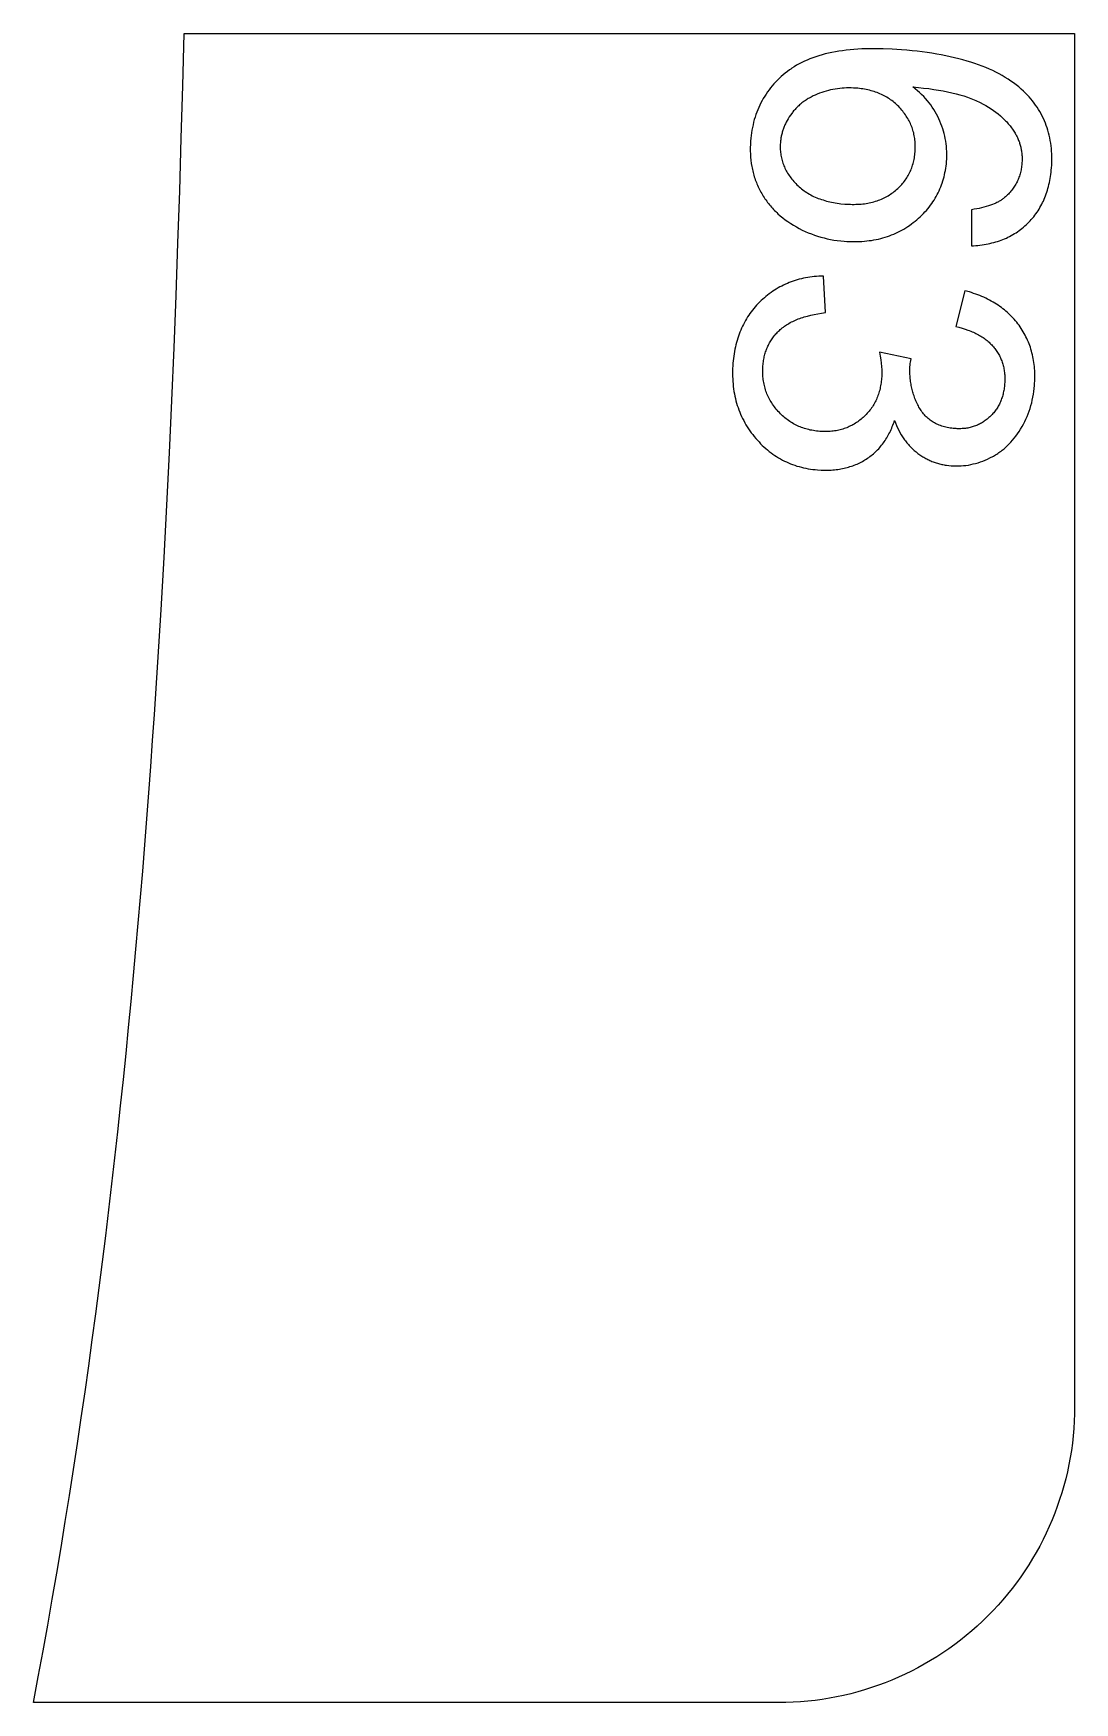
# Model space of a CAD drawing. Extents: x -8894 to -3022, y 6798 to 8329.
# Drawn here: x -5638.3 to -5462.5, y 6798.1 to 7080.1 of the extents above; entities that cross this region are included whole.
import ezdxf

# ---------------------------------------------------------------- set-up
doc = ezdxf.new("R2010")
doc.units = 0
doc.layers.add('LAYER_03', color=7, linetype='CONTINUOUS')
doc.layers.add('STEVILKE', color=7, linetype='CONTINUOUS')

msp = doc.modelspace()

# ---------------------------------------------------------------- linework, layer by layer
at = {"layer": 'LAYER_03'}
msp.add_lwpolyline([(-5512.49, 6798.07), (-5638.33, 6798.07), (-5637.51, 6802.44), (-5636.71, 6806.81), (-5635.92, 6811.18), (-5635.15, 6815.55), (-5634.4, 6819.92), (-5633.67, 6824.3), (-5632.95, 6828.68), (-5632.25, 6833.06), (-5631.56, 6837.44), (-5630.9, 6841.82), (-5630.25, 6846.2), (-5629.61, 6850.59), (-5628.99, 6854.97), (-5628.39, 6859.36), (-5627.8, 6863.75), (-5627.22, 6868.14), (-5626.66, 6872.53), (-5626.12, 6876.92), (-5625.58, 6881.32), (-5625.07, 6885.71), (-5624.56, 6890.11), (-5624.07, 6894.51), (-5623.6, 6898.91), (-5623.13, 6903.31), (-5622.68, 6907.71), (-5622.25, 6912.11), (-5621.82, 6916.52), (-5621.41, 6920.92), (-5621.01, 6925.33), (-5620.62, 6929.73), (-5620.24, 6934.14), (-5619.87, 6938.55), (-5619.52, 6942.96), (-5619.17, 6947.37), (-5618.84, 6951.78), (-5618.51, 6956.2), (-5618.2, 6960.61), (-5617.89, 6965.02), (-5617.32, 6973.86), (-5616.77, 6982.69), (-5616.27, 6991.53), (-5615.8, 7000.37), (-5615.36, 7009.22), (-5614.96, 7018.07), (-5614.58, 7026.92), (-5614.24, 7035.77), (-5613.92, 7044.62), (-5613.62, 7053.48), (-5613.36, 7062.34), (-5613.11, 7071.2), (-5612.89, 7080.07), (-5462.49, 7080.07), (-5462.49, 6848.07, -0.414214)], format="xyb", close=True, dxfattribs=at)
at = {"layer": 'STEVILKE'}
for p, q in [((-5505.95, 7069.8), (-5506.3, 7069.65)), ((-5505.58, 7069.95), (-5505.95, 7069.8)), ((-5505.2, 7070.08), (-5505.58, 7069.95)), ((-5504.83, 7070.2), (-5505.2, 7070.08)), ((-5504.45, 7070.32), (-5504.83, 7070.2)), ((-5504.07, 7070.42), (-5504.45, 7070.32)), ((-5503.69, 7070.51), (-5504.07, 7070.42)), ((-5503.31, 7070.59), (-5503.69, 7070.51)), ((-5502.93, 7070.66), (-5503.31, 7070.59)), ((-5502.54, 7070.72), (-5502.93, 7070.66)), ((-5502.16, 7070.77), (-5502.54, 7070.72)), ((-5501.77, 7070.81), (-5502.16, 7070.77)), ((-5501.38, 7070.84), (-5501.77, 7070.81)), ((-5500.99, 7070.85), (-5501.38, 7070.84)), ((-5500.6, 7070.86), (-5500.99, 7070.85)), ((-5500.21, 7070.86), (-5500.6, 7070.86)), ((-5499.82, 7070.84), (-5500.21, 7070.86)), ((-5499.42, 7070.82), (-5499.82, 7070.84)), ((-5499.12, 7070.79), (-5499.42, 7070.82)), ((-5498.83, 7070.76), (-5499.12, 7070.79)), ((-5498.54, 7070.72), (-5498.83, 7070.76)), ((-5498.25, 7070.68), (-5498.54, 7070.72)), ((-5497.97, 7070.63), (-5498.25, 7070.68)), ((-5497.69, 7070.58), (-5497.97, 7070.63)), ((-5497.41, 7070.52), (-5497.69, 7070.58)), ((-5497.14, 7070.46), (-5497.41, 7070.52)), ((-5496.87, 7070.39), (-5497.14, 7070.46)), ((-5496.61, 7070.31), (-5496.87, 7070.39)), ((-5496.35, 7070.23), (-5496.61, 7070.31)), ((-5496.1, 7070.15), (-5496.35, 7070.23)), ((-5495.85, 7070.06), (-5496.1, 7070.15)), ((-5495.6, 7069.96), (-5495.85, 7070.06)), ((-5495.36, 7069.86), (-5495.6, 7069.96)), ((-5495.12, 7069.75), (-5495.36, 7069.86)), ((-5494.88, 7069.64), (-5495.12, 7069.75)), ((-5509.94, 7066.96), (-5510.05, 7066.82)), ((-5509.82, 7067.09), (-5509.94, 7066.96)), ((-5509.71, 7067.22), (-5509.82, 7067.09)), ((-5509.59, 7067.35), (-5509.71, 7067.22)), ((-5509.46, 7067.48), (-5509.59, 7067.35)), ((-5509.34, 7067.61), (-5509.46, 7067.48)), ((-5509.21, 7067.73), (-5509.34, 7067.61)), ((-5509.08, 7067.85), (-5509.21, 7067.73)), ((-5508.95, 7067.97), (-5509.08, 7067.85)), ((-5508.81, 7068.09), (-5508.95, 7067.97)), ((-5508.68, 7068.21), (-5508.81, 7068.09)), ((-5508.53, 7068.32), (-5508.68, 7068.21)), ((-5508.39, 7068.43), (-5508.53, 7068.32)), ((-5508.25, 7068.54), (-5508.39, 7068.43)), ((-5508.1, 7068.64), (-5508.25, 7068.54)), ((-5507.95, 7068.74), (-5508.1, 7068.64)), ((-5507.79, 7068.84), (-5507.95, 7068.74)), ((-5507.64, 7068.94), (-5507.79, 7068.84)), ((-5507.48, 7069.04), (-5507.64, 7068.94)), ((-5507.32, 7069.13), (-5507.48, 7069.04)), ((-5506.99, 7069.31), (-5507.32, 7069.13)), ((-5506.65, 7069.49), (-5506.99, 7069.31)), ((-5506.3, 7069.65), (-5506.65, 7069.49)), ((-5494.65, 7069.52), (-5494.88, 7069.64)), ((-5494.43, 7069.4), (-5494.65, 7069.52)), ((-5494.2, 7069.27), (-5494.43, 7069.4)), ((-5493.98, 7069.14), (-5494.2, 7069.27)), ((-5493.77, 7069), (-5493.98, 7069.14)), ((-5493.56, 7068.86), (-5493.77, 7069)), ((-5493.35, 7068.71), (-5493.56, 7068.86)), ((-5493.15, 7068.55), (-5493.35, 7068.71)), ((-5492.95, 7068.39), (-5493.15, 7068.55)), ((-5492.76, 7068.23), (-5492.95, 7068.39)), ((-5492.57, 7068.05), (-5492.76, 7068.23)), ((-5492.38, 7067.88), (-5492.57, 7068.05)), ((-5492.2, 7067.7), (-5492.38, 7067.88)), ((-5492.02, 7067.51), (-5492.2, 7067.7)), ((-5491.85, 7067.32), (-5492.02, 7067.51)), ((-5491.68, 7067.12), (-5491.85, 7067.32)), ((-5491.52, 7066.92), (-5491.68, 7067.12)), ((-5491.36, 7066.72), (-5491.52, 7066.92)), ((-5511.6, 7064.15), (-5511.66, 7064)), ((-5511.54, 7064.31), (-5511.6, 7064.15)), ((-5511.47, 7064.46), (-5511.54, 7064.31)), ((-5511.41, 7064.61), (-5511.47, 7064.46)), ((-5511.34, 7064.76), (-5511.41, 7064.61)), ((-5511.19, 7065.07), (-5511.34, 7064.76)), ((-5511.03, 7065.37), (-5511.19, 7065.07)), ((-5510.86, 7065.66), (-5511.03, 7065.37)), ((-5510.67, 7065.96), (-5510.86, 7065.66)), ((-5510.48, 7066.25), (-5510.67, 7065.96)), ((-5510.27, 7066.54), (-5510.48, 7066.25)), ((-5510.16, 7066.68), (-5510.27, 7066.54)), ((-5510.05, 7066.82), (-5510.16, 7066.68)), ((-5491.21, 7066.52), (-5491.36, 7066.72)), ((-5491.07, 7066.32), (-5491.21, 7066.52)), ((-5490.93, 7066.11), (-5491.07, 7066.32)), ((-5490.8, 7065.9), (-5490.93, 7066.11)), ((-5490.67, 7065.69), (-5490.8, 7065.9)), ((-5490.55, 7065.48), (-5490.67, 7065.69)), ((-5490.43, 7065.27), (-5490.55, 7065.48)), ((-5490.32, 7065.05), (-5490.43, 7065.27)), ((-5490.22, 7064.83), (-5490.32, 7065.05)), ((-5490.13, 7064.61), (-5490.22, 7064.83)), ((-5490.03, 7064.39), (-5490.13, 7064.61)), ((-5489.95, 7064.17), (-5490.03, 7064.39)), ((-5489.87, 7063.94), (-5489.95, 7064.17)), ((-5512.19, 7061.35), (-5512.2, 7061.11)), ((-5512.18, 7061.59), (-5512.19, 7061.35)), ((-5512.16, 7061.76), (-5512.18, 7061.59)), ((-5512.15, 7061.92), (-5512.16, 7061.76)), ((-5512.13, 7062.08), (-5512.15, 7061.92)), ((-5512.1, 7062.25), (-5512.13, 7062.08)), ((-5512.08, 7062.41), (-5512.1, 7062.25)), ((-5512.05, 7062.57), (-5512.08, 7062.41)), ((-5512.02, 7062.73), (-5512.05, 7062.57)), ((-5511.98, 7062.89), (-5512.02, 7062.73)), ((-5511.94, 7063.05), (-5511.98, 7062.89)), ((-5511.9, 7063.21), (-5511.94, 7063.05)), ((-5511.86, 7063.37), (-5511.9, 7063.21)), ((-5511.81, 7063.53), (-5511.86, 7063.37)), ((-5511.76, 7063.69), (-5511.81, 7063.53)), ((-5511.71, 7063.84), (-5511.76, 7063.69)), ((-5511.66, 7064), (-5511.71, 7063.84)), ((-5489.8, 7063.71), (-5489.87, 7063.94)), ((-5489.73, 7063.48), (-5489.8, 7063.71)), ((-5489.67, 7063.25), (-5489.73, 7063.48)), ((-5489.62, 7063.02), (-5489.67, 7063.25)), ((-5489.57, 7062.78), (-5489.62, 7063.02)), ((-5489.52, 7062.54), (-5489.57, 7062.78)), ((-5489.49, 7062.3), (-5489.52, 7062.54)), ((-5489.46, 7062.06), (-5489.49, 7062.3)), ((-5489.43, 7061.82), (-5489.46, 7062.06)), ((-5489.41, 7061.57), (-5489.43, 7061.82)), ((-5489.4, 7061.32), (-5489.41, 7061.57)), ((-5489.39, 7061.07), (-5489.4, 7061.32)), ((-5512.2, 7061.11), (-5512.21, 7060.87)), ((-5512.21, 7060.87), (-5512.2, 7060.64)), ((-5512.2, 7060.64), (-5512.19, 7060.4)), ((-5512.19, 7060.4), (-5512.18, 7060.17)), ((-5512.18, 7060.17), (-5512.16, 7059.94)), ((-5512.16, 7059.94), (-5512.13, 7059.71)), ((-5512.13, 7059.71), (-5512.09, 7059.48)), ((-5512.09, 7059.48), (-5512.05, 7059.25)), ((-5512.05, 7059.25), (-5512.01, 7059.03)), ((-5512.01, 7059.03), (-5511.95, 7058.8)), ((-5511.95, 7058.8), (-5511.89, 7058.58)), ((-5511.89, 7058.58), (-5511.83, 7058.36)), ((-5489.71, 7058.3), (-5489.65, 7058.54)), ((-5489.65, 7058.54), (-5489.6, 7058.79)), ((-5489.6, 7058.79), (-5489.55, 7059.03)), ((-5489.55, 7059.03), (-5489.51, 7059.28)), ((-5489.51, 7059.28), (-5489.48, 7059.54)), ((-5489.48, 7059.54), (-5489.45, 7059.79)), ((-5489.45, 7059.79), (-5489.43, 7060.05)), ((-5489.43, 7060.05), (-5489.41, 7060.31)), ((-5489.41, 7060.31), (-5489.4, 7060.57)), ((-5489.4, 7060.57), (-5489.39, 7060.82)), ((-5489.39, 7060.82), (-5489.39, 7061.07)), ((-5511.83, 7058.36), (-5511.76, 7058.14)), ((-5511.76, 7058.14), (-5511.68, 7057.93)), ((-5511.68, 7057.93), (-5511.59, 7057.71)), ((-5511.59, 7057.71), (-5511.5, 7057.5)), ((-5511.5, 7057.5), (-5511.41, 7057.29)), ((-5511.41, 7057.29), (-5511.3, 7057.08)), ((-5511.3, 7057.08), (-5511.19, 7056.87)), ((-5511.19, 7056.87), (-5511.08, 7056.66)), ((-5511.08, 7056.66), (-5510.95, 7056.46)), ((-5510.95, 7056.46), (-5510.83, 7056.25)), ((-5510.83, 7056.25), (-5510.69, 7056.05)), ((-5510.69, 7056.05), (-5510.55, 7055.85)), ((-5510.55, 7055.85), (-5510.4, 7055.65)), ((-5510.4, 7055.65), (-5510.25, 7055.46)), ((-5490.95, 7055.47), (-5490.82, 7055.67)), ((-5490.82, 7055.67), (-5490.7, 7055.87)), ((-5490.7, 7055.87), (-5490.58, 7056.08)), ((-5490.58, 7056.08), (-5490.47, 7056.29)), ((-5490.47, 7056.29), (-5490.36, 7056.5)), ((-5490.36, 7056.5), (-5490.26, 7056.71)), ((-5490.26, 7056.71), (-5490.17, 7056.93)), ((-5490.17, 7056.93), (-5490.08, 7057.15)), ((-5490.08, 7057.15), (-5489.99, 7057.37)), ((-5489.99, 7057.37), (-5489.91, 7057.6)), ((-5489.91, 7057.6), (-5489.84, 7057.83)), ((-5489.84, 7057.83), (-5489.77, 7058.06)), ((-5489.77, 7058.06), (-5489.71, 7058.3)), ((-5510.25, 7055.46), (-5510.09, 7055.26)), ((-5510.09, 7055.26), (-5509.92, 7055.07)), ((-5509.92, 7055.07), (-5509.75, 7054.88)), ((-5509.75, 7054.88), (-5509.57, 7054.69)), ((-5509.57, 7054.69), (-5509.39, 7054.5)), ((-5509.39, 7054.5), (-5509.2, 7054.32)), ((-5509.2, 7054.32), (-5509.01, 7054.14)), ((-5509.01, 7054.14), (-5508.81, 7053.97)), ((-5508.81, 7053.97), (-5508.6, 7053.8)), ((-5508.6, 7053.8), (-5508.4, 7053.64)), ((-5508.4, 7053.64), (-5508.18, 7053.49)), ((-5508.18, 7053.49), (-5507.97, 7053.33)), ((-5507.97, 7053.33), (-5507.74, 7053.19)), ((-5507.74, 7053.19), (-5507.52, 7053.05)), ((-5507.52, 7053.05), (-5507.28, 7052.91)), ((-5507.28, 7052.91), (-5507.05, 7052.78)), ((-5493.77, 7052.77), (-5493.56, 7052.9)), ((-5493.56, 7052.9), (-5493.35, 7053.05)), ((-5493.35, 7053.05), (-5493.14, 7053.2)), ((-5493.14, 7053.2), (-5492.94, 7053.35)), ((-5492.94, 7053.35), (-5492.75, 7053.51)), ((-5492.75, 7053.51), (-5492.56, 7053.67)), ((-5492.56, 7053.67), (-5492.37, 7053.84)), ((-5492.37, 7053.84), (-5492.19, 7054.01)), ((-5492.19, 7054.01), (-5492.02, 7054.18)), ((-5492.02, 7054.18), (-5491.85, 7054.36)), ((-5491.85, 7054.36), (-5491.68, 7054.53)), ((-5491.68, 7054.53), (-5491.53, 7054.72)), ((-5491.53, 7054.72), (-5491.38, 7054.9)), ((-5491.38, 7054.9), (-5491.23, 7055.09)), ((-5491.23, 7055.09), (-5491.09, 7055.28)), ((-5491.09, 7055.28), (-5490.95, 7055.47)), ((-5507.05, 7052.78), (-5506.8, 7052.65)), ((-5506.8, 7052.65), (-5506.56, 7052.53)), ((-5506.56, 7052.53), (-5506.31, 7052.42)), ((-5506.31, 7052.42), (-5506.05, 7052.31)), ((-5506.05, 7052.31), (-5505.79, 7052.2)), ((-5505.79, 7052.2), (-5505.52, 7052.1)), ((-5505.52, 7052.1), (-5505.25, 7052.01)), ((-5505.25, 7052.01), (-5504.98, 7051.92)), ((-5504.98, 7051.92), (-5504.7, 7051.83)), ((-5504.7, 7051.83), (-5504.41, 7051.75)), ((-5504.41, 7051.75), (-5504.12, 7051.68)), ((-5504.12, 7051.68), (-5503.83, 7051.61)), ((-5503.83, 7051.61), (-5503.53, 7051.54)), ((-5503.53, 7051.54), (-5503.22, 7051.49)), ((-5503.22, 7051.49), (-5502.91, 7051.43)), ((-5502.91, 7051.43), (-5502.6, 7051.38)), ((-5502.6, 7051.38), (-5502.28, 7051.34)), ((-5502.28, 7051.34), (-5501.96, 7051.3)), ((-5501.96, 7051.3), (-5501.3, 7051.24)), ((-5501.3, 7051.24), (-5500.66, 7051.2)), ((-5500.66, 7051.2), (-5500.35, 7051.19)), ((-5500.35, 7051.19), (-5500.04, 7051.18)), ((-5500.04, 7051.18), (-5499.73, 7051.18)), ((-5499.73, 7051.18), (-5499.43, 7051.19)), ((-5499.43, 7051.19), (-5499.13, 7051.2)), ((-5499.13, 7051.2), (-5498.84, 7051.22)), ((-5498.84, 7051.22), (-5498.55, 7051.24)), ((-5498.55, 7051.24), (-5498.26, 7051.27)), ((-5498.26, 7051.27), (-5497.98, 7051.3)), ((-5497.98, 7051.3), (-5497.7, 7051.34)), ((-5497.7, 7051.34), (-5497.43, 7051.39)), ((-5497.43, 7051.39), (-5497.16, 7051.44)), ((-5497.16, 7051.44), (-5496.89, 7051.5)), ((-5496.89, 7051.5), (-5496.63, 7051.56)), ((-5496.63, 7051.56), (-5496.37, 7051.63)), ((-5496.37, 7051.63), (-5496.11, 7051.71)), ((-5496.11, 7051.71), (-5495.86, 7051.79)), ((-5495.86, 7051.79), (-5495.61, 7051.87)), ((-5495.61, 7051.87), (-5495.37, 7051.96)), ((-5495.37, 7051.96), (-5495.13, 7052.06)), ((-5495.13, 7052.06), (-5494.89, 7052.17)), ((-5494.89, 7052.17), (-5494.66, 7052.27)), ((-5494.66, 7052.27), (-5494.43, 7052.39)), ((-5494.43, 7052.39), (-5494.21, 7052.51)), ((-5494.21, 7052.51), (-5493.99, 7052.64)), ((-5493.99, 7052.64), (-5493.77, 7052.77))]:
    msp.add_line(p, q, dxfattribs=at)
for points in [[(-5479.9, 7044.16), (-5479.54, 7044.18), (-5479.18, 7044.21), (-5478.82, 7044.24), (-5478.47, 7044.28), (-5478.12, 7044.33), (-5477.78, 7044.38), (-5477.44, 7044.44), (-5477.11, 7044.51), (-5476.78, 7044.58), (-5476.46, 7044.66), (-5476.14, 7044.74), (-5475.82, 7044.83), (-5475.51, 7044.93), (-5475.2, 7045.03), (-5474.9, 7045.14), (-5474.6, 7045.26), (-5474.31, 7045.38), (-5474.02, 7045.5), (-5473.74, 7045.64), (-5473.46, 7045.78), (-5473.18, 7045.93), (-5472.91, 7046.08), (-5472.64, 7046.24), (-5472.38, 7046.4), (-5472.12, 7046.57), (-5471.87, 7046.75), (-5471.62, 7046.94), (-5471.38, 7047.13), (-5471.14, 7047.32), (-5470.9, 7047.53), (-5470.67, 7047.74), (-5470.44, 7047.95), (-5470.22, 7048.17), (-5470.01, 7048.4), (-5469.8, 7048.63), (-5469.59, 7048.86), (-5469.4, 7049.1), (-5469.21, 7049.35), (-5469.02, 7049.59), (-5468.84, 7049.85), (-5468.67, 7050.11), (-5468.5, 7050.37), (-5468.34, 7050.64), (-5468.19, 7050.91), (-5468.04, 7051.19), (-5467.9, 7051.47), (-5467.77, 7051.75), (-5467.64, 7052.04), (-5467.51, 7052.34), (-5467.39, 7052.64), (-5467.28, 7052.94), (-5467.18, 7053.25), (-5467.08, 7053.57), (-5466.99, 7053.88), (-5466.9, 7054.21), (-5466.82, 7054.54), (-5466.74, 7054.87), (-5466.68, 7055.21), (-5466.61, 7055.55), (-5466.56, 7055.89), (-5466.51, 7056.25), (-5466.46, 7056.6), (-5466.43, 7056.96), (-5466.39, 7057.33), (-5466.36, 7057.82), (-5466.34, 7058.3), (-5466.33, 7058.78), (-5466.33, 7059.25), (-5466.35, 7059.72), (-5466.37, 7060.18), (-5466.41, 7060.64), (-5466.46, 7061.09), (-5466.52, 7061.54), (-5466.59, 7061.98), (-5466.67, 7062.42), (-5466.77, 7062.85), (-5466.88, 7063.27), (-5466.99, 7063.69), (-5467.13, 7064.11), (-5467.27, 7064.51), (-5467.42, 7064.92), (-5467.59, 7065.31), (-5467.76, 7065.71), (-5467.95, 7066.09), (-5468.15, 7066.48), (-5468.36, 7066.85), (-5468.59, 7067.22), (-5468.82, 7067.59), (-5469.07, 7067.95), (-5469.33, 7068.3), (-5469.6, 7068.65), (-5469.88, 7068.99), (-5470.17, 7069.33), (-5470.48, 7069.66), (-5470.79, 7069.99), (-5471.12, 7070.31), (-5471.51, 7070.67), (-5471.92, 7071.02), (-5472.35, 7071.37), (-5472.79, 7071.7), (-5473.24, 7072.02), (-5473.72, 7072.34), (-5474.2, 7072.64), (-5474.71, 7072.94), (-5475.23, 7073.23), (-5475.77, 7073.51), (-5476.32, 7073.77), (-5476.89, 7074.03), (-5477.48, 7074.28), (-5478.08, 7074.52), (-5478.7, 7074.76), (-5479.34, 7074.98), (-5479.99, 7075.19), (-5480.66, 7075.4), (-5481.34, 7075.59), (-5482.04, 7075.78), (-5482.76, 7075.95), (-5483.49, 7076.12), (-5484.24, 7076.28), (-5485, 7076.43), (-5485.78, 7076.57), (-5486.58, 7076.7), (-5487.39, 7076.82), (-5488.22, 7076.93), (-5489.07, 7077.04), (-5489.93, 7077.13), (-5490.81, 7077.21), (-5491.7, 7077.29), (-5493.29, 7077.39), (-5494.82, 7077.46), (-5495.57, 7077.47), (-5496.3, 7077.48), (-5497.02, 7077.47), (-5497.73, 7077.46), (-5498.42, 7077.43), (-5499.1, 7077.39), (-5499.76, 7077.35), (-5500.42, 7077.29), (-5501.05, 7077.22), (-5501.68, 7077.14), (-5502.29, 7077.05), (-5502.89, 7076.95), (-5503.47, 7076.84), (-5504.04, 7076.72), (-5504.6, 7076.59), (-5505.14, 7076.44), (-5505.67, 7076.29), (-5506.19, 7076.13), (-5506.69, 7075.95), (-5507.18, 7075.77), (-5507.66, 7075.57), (-5508.12, 7075.37), (-5508.57, 7075.15), (-5509.01, 7074.93), (-5509.43, 7074.69), (-5509.84, 7074.44), (-5510.23, 7074.18), (-5510.43, 7074.05), (-5510.62, 7073.91), (-5510.99, 7073.64), (-5511.35, 7073.35), (-5511.69, 7073.06), (-5512.03, 7072.77), (-5512.36, 7072.46), (-5512.68, 7072.15), (-5512.98, 7071.84), (-5513.28, 7071.52), (-5513.56, 7071.19), (-5513.84, 7070.85), (-5514.1, 7070.51), (-5514.36, 7070.17), (-5514.6, 7069.81), (-5514.83, 7069.45), (-5515.06, 7069.09), (-5515.27, 7068.71), (-5515.47, 7068.33), (-5515.66, 7067.95), (-5515.84, 7067.56), (-5516.01, 7067.16), (-5516.17, 7066.75), (-5516.31, 7066.34), (-5516.45, 7065.93), (-5516.58, 7065.5), (-5516.7, 7065.07), (-5516.8, 7064.63), (-5516.9, 7064.19), (-5516.98, 7063.74), (-5517.06, 7063.29), (-5517.12, 7062.83), (-5517.17, 7062.36), (-5517.22, 7061.88), (-5517.25, 7061.32), (-5517.27, 7060.77), (-5517.27, 7060.23), (-5517.25, 7059.69), (-5517.22, 7059.16), (-5517.17, 7058.63), (-5517.1, 7058.11), (-5517.01, 7057.59), (-5516.96, 7057.34), (-5516.91, 7057.08), (-5516.85, 7056.83), (-5516.79, 7056.58), (-5516.72, 7056.33), (-5516.65, 7056.09), (-5516.58, 7055.84), (-5516.5, 7055.6), (-5516.41, 7055.35), (-5516.32, 7055.11), (-5516.23, 7054.87), (-5516.13, 7054.63), (-5516.03, 7054.4), (-5515.93, 7054.16), (-5515.82, 7053.93), (-5515.7, 7053.7), (-5515.58, 7053.47), (-5515.46, 7053.24), (-5515.33, 7053.01), (-5515.2, 7052.79), (-5515.07, 7052.57), (-5514.93, 7052.36), (-5514.79, 7052.14), (-5514.64, 7051.93), (-5514.49, 7051.72), (-5514.34, 7051.52), (-5514.18, 7051.31), (-5514.02, 7051.11), (-5513.86, 7050.91), (-5513.69, 7050.72), (-5513.51, 7050.53), (-5513.34, 7050.34), (-5513.16, 7050.15), (-5512.97, 7049.96), (-5512.78, 7049.78), (-5512.59, 7049.6), (-5512.19, 7049.25), (-5511.78, 7048.91), (-5511.35, 7048.58), (-5510.9, 7048.26), (-5510.44, 7047.96), (-5509.97, 7047.66), (-5509.48, 7047.37), (-5508.99, 7047.1), (-5508.49, 7046.85), (-5507.98, 7046.61), (-5507.47, 7046.39), (-5506.95, 7046.18), (-5506.43, 7045.99), (-5505.9, 7045.81), (-5505.36, 7045.65), (-5504.81, 7045.51), (-5504.26, 7045.38), (-5503.7, 7045.26), (-5503.14, 7045.16), (-5502.57, 7045.08), (-5501.99, 7045.01), (-5501.41, 7044.95), (-5500.97, 7044.92), (-5500.53, 7044.9), (-5500.09, 7044.89), (-5499.66, 7044.89), (-5499.24, 7044.89), (-5498.82, 7044.9), (-5498.4, 7044.93), (-5497.99, 7044.96), (-5497.58, 7045), (-5497.18, 7045.05), (-5496.78, 7045.1), (-5496.38, 7045.17), (-5495.99, 7045.24), (-5495.61, 7045.33), (-5495.23, 7045.42), (-5494.85, 7045.52), (-5494.48, 7045.63), (-5494.11, 7045.75), (-5493.75, 7045.88), (-5493.39, 7046.02), (-5493.04, 7046.16), (-5492.69, 7046.32), (-5492.34, 7046.48), (-5492, 7046.65), (-5491.66, 7046.83), (-5491.33, 7047.02), (-5491.01, 7047.22), (-5490.68, 7047.43), (-5490.36, 7047.64), (-5490.05, 7047.87), (-5489.74, 7048.1), (-5489.44, 7048.34), (-5489.14, 7048.59), (-5488.85, 7048.84), (-5488.57, 7049.1), (-5488.3, 7049.36), (-5488.03, 7049.63), (-5487.78, 7049.9), (-5487.53, 7050.17), (-5487.29, 7050.45), (-5487.06, 7050.73), (-5486.84, 7051.02), (-5486.63, 7051.31), (-5486.42, 7051.61), (-5486.23, 7051.91), (-5486.04, 7052.21), (-5485.86, 7052.52), (-5485.69, 7052.83), (-5485.53, 7053.15), (-5485.37, 7053.47), (-5485.23, 7053.79), (-5485.09, 7054.12), (-5484.96, 7054.46), (-5484.85, 7054.79), (-5484.73, 7055.14), (-5484.63, 7055.48), (-5484.54, 7055.83), (-5484.45, 7056.19), (-5484.38, 7056.55), (-5484.31, 7056.91), (-5484.25, 7057.28), (-5484.2, 7057.65), (-5484.15, 7058.03), (-5484.12, 7058.41), (-5484.09, 7058.84), (-5484.08, 7059.28), (-5484.08, 7059.71), (-5484.09, 7060.14), (-5484.11, 7060.58), (-5484.15, 7061.01), (-5484.2, 7061.43), (-5484.26, 7061.86), (-5484.34, 7062.29), (-5484.42, 7062.71), (-5484.53, 7063.13), (-5484.64, 7063.55), (-5484.77, 7063.97), (-5484.91, 7064.39), (-5485.06, 7064.81), (-5485.23, 7065.23), (-5485.41, 7065.64), (-5485.6, 7066.04), (-5485.81, 7066.44), (-5486.03, 7066.83), (-5486.27, 7067.22), (-5486.52, 7067.6), (-5486.78, 7067.97), (-5487.06, 7068.34), (-5487.35, 7068.69), (-5487.66, 7069.05), (-5487.98, 7069.39), (-5488.32, 7069.73), (-5488.67, 7070.06), (-5489.03, 7070.39), (-5489.41, 7070.71), (-5489.8, 7071.02), (-5488.88, 7070.93), (-5487.99, 7070.84), (-5487.12, 7070.73), (-5486.29, 7070.61), (-5485.48, 7070.48), (-5484.7, 7070.34), (-5483.94, 7070.19), (-5483.22, 7070.04), (-5482.52, 7069.87), (-5481.85, 7069.69), (-5481.21, 7069.49), (-5480.6, 7069.29), (-5480.01, 7069.08), (-5479.45, 7068.86), (-5479.18, 7068.75), (-5478.92, 7068.63), (-5478.66, 7068.51), (-5478.42, 7068.39), (-5477.94, 7068.13), (-5477.47, 7067.87), (-5477.02, 7067.61), (-5476.59, 7067.33), (-5476.17, 7067.04), (-5475.77, 7066.75), (-5475.38, 7066.45), (-5475.01, 7066.14), (-5474.83, 7065.98), (-5474.66, 7065.82), (-5474.49, 7065.66), (-5474.32, 7065.49), (-5474.16, 7065.32), (-5474, 7065.16), (-5473.84, 7064.98), (-5473.69, 7064.81), (-5473.54, 7064.64), (-5473.4, 7064.46), (-5473.26, 7064.28), (-5473.12, 7064.1), (-5472.99, 7063.91), (-5472.87, 7063.73), (-5472.74, 7063.54), (-5472.53, 7063.21), (-5472.45, 7063.06), (-5472.36, 7062.91), (-5472.28, 7062.76), (-5472.21, 7062.61), (-5472.14, 7062.46), (-5472.07, 7062.3), (-5472, 7062.15), (-5471.94, 7061.99), (-5471.88, 7061.83), (-5471.82, 7061.68), (-5471.77, 7061.52), (-5471.72, 7061.36), (-5471.67, 7061.2), (-5471.63, 7061.03), (-5471.59, 7060.87), (-5471.55, 7060.7), (-5471.52, 7060.54), (-5471.49, 7060.37), (-5471.46, 7060.2), (-5471.44, 7060.03), (-5471.41, 7059.86), (-5471.4, 7059.69), (-5471.38, 7059.52), (-5471.37, 7059.34), (-5471.37, 7059.17), (-5471.36, 7058.99), (-5471.36, 7058.81), (-5471.36, 7058.64), (-5471.37, 7058.46), (-5471.38, 7058.28), (-5471.39, 7058.09), (-5471.41, 7057.87), (-5471.44, 7057.64), (-5471.47, 7057.42), (-5471.5, 7057.21), (-5471.54, 7056.99), (-5471.59, 7056.78), (-5471.64, 7056.57), (-5471.69, 7056.36), (-5471.75, 7056.16), (-5471.82, 7055.95), (-5471.89, 7055.75), (-5471.96, 7055.56), (-5472.04, 7055.36), (-5472.13, 7055.17), (-5472.21, 7054.98), (-5472.31, 7054.8), (-5472.41, 7054.61), (-5472.51, 7054.43), (-5472.62, 7054.26), (-5472.74, 7054.08), (-5472.85, 7053.91), (-5472.98, 7053.74), (-5473.11, 7053.57), (-5473.24, 7053.4), (-5473.38, 7053.24), (-5473.52, 7053.08), (-5473.67, 7052.93), (-5473.82, 7052.77), (-5473.98, 7052.62), (-5474.15, 7052.47), (-5474.31, 7052.33), (-5474.49, 7052.18), (-5474.6, 7052.1), (-5474.71, 7052.01), (-5474.83, 7051.93), (-5474.95, 7051.85), (-5475.08, 7051.77), (-5475.21, 7051.7), (-5475.34, 7051.62), (-5475.48, 7051.55), (-5475.62, 7051.48), (-5475.77, 7051.41), (-5475.92, 7051.34), (-5476.07, 7051.27), (-5476.38, 7051.14), (-5476.72, 7051.02), (-5477.06, 7050.91), (-5477.42, 7050.8), (-5477.8, 7050.7), (-5478.19, 7050.6), (-5478.59, 7050.51), (-5479.01, 7050.43), (-5479.45, 7050.35), (-5479.9, 7050.28)], [(-5504.91, 7039.07), (-5505.3, 7039.06), (-5505.69, 7039.04), (-5506.07, 7039.02), (-5506.45, 7038.98), (-5506.82, 7038.94), (-5507.19, 7038.89), (-5507.56, 7038.83), (-5507.92, 7038.77), (-5508.28, 7038.7), (-5508.63, 7038.62), (-5508.98, 7038.53), (-5509.33, 7038.43), (-5509.67, 7038.33), (-5510.01, 7038.22), (-5510.34, 7038.1), (-5510.68, 7037.97), (-5511, 7037.84), (-5511.32, 7037.7), (-5511.64, 7037.55), (-5511.96, 7037.39), (-5512.27, 7037.23), (-5512.58, 7037.06), (-5512.88, 7036.88), (-5513.18, 7036.69), (-5513.47, 7036.5), (-5513.76, 7036.3), (-5514.05, 7036.09), (-5514.33, 7035.87), (-5514.61, 7035.64), (-5514.89, 7035.41), (-5515.16, 7035.17), (-5515.43, 7034.92), (-5515.69, 7034.67), (-5515.94, 7034.41), (-5516.19, 7034.15), (-5516.43, 7033.88), (-5516.66, 7033.6), (-5516.89, 7033.32), (-5517.11, 7033.04), (-5517.32, 7032.75), (-5517.52, 7032.46), (-5517.72, 7032.16), (-5517.9, 7031.86), (-5518.09, 7031.55), (-5518.26, 7031.23), (-5518.43, 7030.91), (-5518.59, 7030.59), (-5518.74, 7030.26), (-5518.88, 7029.93), (-5519.02, 7029.59), (-5519.15, 7029.25), (-5519.28, 7028.9), (-5519.39, 7028.55), (-5519.5, 7028.19), (-5519.6, 7027.83), (-5519.7, 7027.46), (-5519.78, 7027.09), (-5519.86, 7026.71), (-5519.93, 7026.33), (-5520, 7025.94), (-5520.06, 7025.55), (-5520.11, 7025.15), (-5520.15, 7024.75), (-5520.19, 7024.34), (-5520.22, 7023.89), (-5520.24, 7023.44), (-5520.25, 7022.99), (-5520.25, 7022.55), (-5520.25, 7022.12), (-5520.23, 7021.69), (-5520.21, 7021.26), (-5520.17, 7020.84), (-5520.13, 7020.42), (-5520.08, 7020), (-5520.02, 7019.59), (-5519.95, 7019.19), (-5519.87, 7018.79), (-5519.78, 7018.39), (-5519.68, 7018), (-5519.57, 7017.61), (-5519.45, 7017.22), (-5519.33, 7016.84), (-5519.19, 7016.46), (-5519.05, 7016.09), (-5518.89, 7015.72), (-5518.73, 7015.36), (-5518.56, 7015), (-5518.38, 7014.65), (-5518.19, 7014.29), (-5517.99, 7013.95), (-5517.78, 7013.6), (-5517.56, 7013.27), (-5517.33, 7012.93), (-5517.09, 7012.6), (-5516.85, 7012.28), (-5516.59, 7011.95), (-5516.33, 7011.64), (-5516.06, 7011.33), (-5515.79, 7011.04), (-5515.51, 7010.75), (-5515.23, 7010.47), (-5514.95, 7010.2), (-5514.66, 7009.94), (-5514.36, 7009.69), (-5514.06, 7009.44), (-5513.76, 7009.21), (-5513.45, 7008.98), (-5513.14, 7008.77), (-5512.82, 7008.56), (-5512.5, 7008.36), (-5512.17, 7008.17), (-5511.84, 7007.99), (-5511.5, 7007.82), (-5511.16, 7007.66), (-5510.81, 7007.51), (-5510.46, 7007.36), (-5510.11, 7007.23), (-5509.75, 7007.1), (-5509.39, 7006.98), (-5509.02, 7006.87), (-5508.64, 7006.78), (-5508.27, 7006.69), (-5507.88, 7006.6), (-5507.5, 7006.53), (-5507.1, 7006.47), (-5506.71, 7006.41), (-5506.31, 7006.37), (-5505.9, 7006.33), (-5505.3, 7006.3), (-5504.72, 7006.28), (-5504.43, 7006.28), (-5504.14, 7006.28), (-5503.86, 7006.29), (-5503.58, 7006.3), (-5503.3, 7006.32), (-5503.03, 7006.35), (-5502.75, 7006.38), (-5502.48, 7006.41), (-5502.22, 7006.45), (-5501.95, 7006.49), (-5501.69, 7006.54), (-5501.43, 7006.6), (-5501.18, 7006.66), (-5500.92, 7006.72), (-5500.67, 7006.79), (-5500.43, 7006.87), (-5500.18, 7006.94), (-5499.94, 7007.03), (-5499.7, 7007.12), (-5499.46, 7007.21), (-5499.23, 7007.31), (-5499, 7007.42), (-5498.77, 7007.53), (-5498.55, 7007.64), (-5498.33, 7007.76), (-5498.11, 7007.89), (-5497.89, 7008.02), (-5497.67, 7008.15), (-5497.46, 7008.29), (-5497.26, 7008.43), (-5497.05, 7008.58), (-5496.86, 7008.73), (-5496.66, 7008.89), (-5496.47, 7009.05), (-5496.28, 7009.21), (-5496.1, 7009.38), (-5495.92, 7009.55), (-5495.75, 7009.73), (-5495.58, 7009.91), (-5495.41, 7010.1), (-5495.25, 7010.29), (-5495.09, 7010.48), (-5494.93, 7010.68), (-5494.78, 7010.88), (-5494.63, 7011.09), (-5494.49, 7011.3), (-5494.35, 7011.51), (-5494.22, 7011.73), (-5494.09, 7011.95), (-5493.96, 7012.18), (-5493.84, 7012.41), (-5493.72, 7012.65), (-5493.6, 7012.89), (-5493.49, 7013.13), (-5493.38, 7013.38), (-5493.28, 7013.63), (-5493.18, 7013.89), (-5493.09, 7014.15), (-5492.99, 7014.41), (-5492.91, 7014.68), (-5492.74, 7014.25), (-5492.56, 7013.83), (-5492.38, 7013.42), (-5492.18, 7013.02), (-5491.98, 7012.64), (-5491.76, 7012.27), (-5491.54, 7011.91), (-5491.42, 7011.73), (-5491.31, 7011.56), (-5491.19, 7011.39), (-5491.06, 7011.22), (-5490.94, 7011.06), (-5490.81, 7010.9), (-5490.68, 7010.74), (-5490.55, 7010.59), (-5490.41, 7010.44), (-5490.28, 7010.29), (-5490.14, 7010.15), (-5490, 7010.01), (-5489.85, 7009.87), (-5489.71, 7009.73), (-5489.56, 7009.6), (-5489.4, 7009.47), (-5489.25, 7009.35), (-5489.1, 7009.22), (-5488.94, 7009.1), (-5488.78, 7008.99), (-5488.62, 7008.87), (-5488.46, 7008.76), (-5488.29, 7008.66), (-5488.13, 7008.55), (-5487.96, 7008.45), (-5487.79, 7008.36), (-5487.62, 7008.26), (-5487.45, 7008.17), (-5487.28, 7008.09), (-5487.11, 7008), (-5486.93, 7007.92), (-5486.76, 7007.85), (-5486.58, 7007.77), (-5486.4, 7007.7), (-5486.22, 7007.64), (-5486.04, 7007.57), (-5485.86, 7007.51), (-5485.67, 7007.46), (-5485.49, 7007.4), (-5485.3, 7007.35), (-5485.11, 7007.31), (-5484.92, 7007.26), (-5484.73, 7007.22), (-5484.54, 7007.18), (-5484.34, 7007.15), (-5484.15, 7007.12), (-5483.75, 7007.07), (-5483.35, 7007.03), (-5482.93, 7007), (-5482.51, 7006.99), (-5482.09, 7007), (-5481.67, 7007.01), (-5481.25, 7007.04), (-5480.84, 7007.09), (-5480.42, 7007.15), (-5480.01, 7007.23), (-5479.6, 7007.32), (-5479.2, 7007.42), (-5478.79, 7007.54), (-5478.39, 7007.67), (-5477.98, 7007.82), (-5477.58, 7007.98), (-5477.18, 7008.16), (-5476.79, 7008.35), (-5476.59, 7008.45), (-5476.4, 7008.55), (-5476.2, 7008.66), (-5476.01, 7008.77), (-5475.83, 7008.88), (-5475.64, 7009), (-5475.46, 7009.12), (-5475.28, 7009.24), (-5475.1, 7009.37), (-5474.92, 7009.5), (-5474.75, 7009.64), (-5474.57, 7009.77), (-5474.4, 7009.91), (-5474.24, 7010.06), (-5474.07, 7010.2), (-5473.91, 7010.36), (-5473.75, 7010.51), (-5473.59, 7010.67), (-5473.43, 7010.83), (-5473.28, 7010.99), (-5472.98, 7011.33), (-5472.68, 7011.68), (-5472.4, 7012.05), (-5472.13, 7012.43), (-5471.86, 7012.82), (-5471.6, 7013.22), (-5471.36, 7013.64), (-5471.13, 7014.06), (-5470.91, 7014.49), (-5470.7, 7014.92), (-5470.51, 7015.36), (-5470.33, 7015.8), (-5470.16, 7016.26), (-5470.01, 7016.71), (-5469.87, 7017.18), (-5469.74, 7017.65), (-5469.63, 7018.12), (-5469.53, 7018.6), (-5469.45, 7019.09), (-5469.37, 7019.59), (-5469.31, 7020.09), (-5469.27, 7020.59), (-5469.24, 7020.96), (-5469.22, 7021.33), (-5469.21, 7021.69), (-5469.21, 7022.05), (-5469.21, 7022.4), (-5469.22, 7022.75), (-5469.23, 7023.1), (-5469.26, 7023.45), (-5469.29, 7023.79), (-5469.32, 7024.13), (-5469.37, 7024.46), (-5469.42, 7024.79), (-5469.47, 7025.12), (-5469.54, 7025.45), (-5469.61, 7025.77), (-5469.69, 7026.09), (-5469.77, 7026.4), (-5469.86, 7026.72), (-5469.96, 7027.03), (-5470.07, 7027.33), (-5470.18, 7027.63), (-5470.3, 7027.93), (-5470.43, 7028.23), (-5470.56, 7028.52), (-5470.7, 7028.81), (-5470.85, 7029.1), (-5471, 7029.38), (-5471.16, 7029.66), (-5471.33, 7029.94), (-5471.5, 7030.21), (-5471.69, 7030.48), (-5471.87, 7030.75), (-5472.07, 7031.01), (-5472.27, 7031.27), (-5472.48, 7031.52), (-5472.69, 7031.77), (-5472.91, 7032.01), (-5473.13, 7032.24), (-5473.36, 7032.48), (-5473.6, 7032.7), (-5473.84, 7032.92), (-5474.08, 7033.14), (-5474.34, 7033.35), (-5474.6, 7033.56), (-5474.86, 7033.76), (-5475.13, 7033.95), (-5475.41, 7034.14), (-5475.69, 7034.33), (-5475.98, 7034.51), (-5476.27, 7034.68), (-5476.57, 7034.85), (-5476.88, 7035.02), (-5477.19, 7035.18), (-5477.51, 7035.33), (-5477.83, 7035.48), (-5478.16, 7035.62), (-5478.5, 7035.76), (-5478.84, 7035.9), (-5479.18, 7036.02), (-5479.54, 7036.15), (-5479.9, 7036.27), (-5480.26, 7036.38), (-5481.01, 7036.59), (-5482.57, 7030.56), (-5482.03, 7030.42), (-5481.5, 7030.28), (-5480.99, 7030.12), (-5480.5, 7029.95), (-5480.27, 7029.86), (-5480.03, 7029.77), (-5479.81, 7029.67), (-5479.58, 7029.57), (-5479.36, 7029.47), (-5479.15, 7029.37), (-5478.94, 7029.26), (-5478.73, 7029.15), (-5478.53, 7029.03), (-5478.34, 7028.92), (-5478.15, 7028.8), (-5477.96, 7028.68), (-5477.78, 7028.55), (-5477.6, 7028.42), (-5477.43, 7028.29), (-5477.26, 7028.16), (-5477.1, 7028.02), (-5476.94, 7027.88), (-5476.78, 7027.73), (-5476.63, 7027.59), (-5476.49, 7027.44), (-5476.35, 7027.29), (-5476.21, 7027.13), (-5476.08, 7026.97), (-5475.96, 7026.81), (-5475.84, 7026.65), (-5475.72, 7026.49), (-5475.61, 7026.32), (-5475.5, 7026.15), (-5475.39, 7025.98), (-5475.3, 7025.81), (-5475.2, 7025.63), (-5475.11, 7025.46), (-5475.03, 7025.28), (-5474.95, 7025.1), (-5474.87, 7024.92), (-5474.8, 7024.73), (-5474.73, 7024.55), (-5474.67, 7024.36), (-5474.61, 7024.17), (-5474.56, 7023.97), (-5474.51, 7023.78), (-5474.46, 7023.58), (-5474.42, 7023.39), (-5474.39, 7023.19), (-5474.36, 7022.98), (-5474.33, 7022.78), (-5474.31, 7022.57), (-5474.3, 7022.36), (-5474.28, 7022.15), (-5474.28, 7021.94), (-5474.27, 7021.73), (-5474.27, 7021.51), (-5474.28, 7021.29), (-5474.29, 7021.07), (-5474.31, 7020.85), (-5474.33, 7020.63), (-5474.35, 7020.41), (-5474.38, 7020.19), (-5474.41, 7019.98), (-5474.45, 7019.76), (-5474.49, 7019.55), (-5474.53, 7019.35), (-5474.58, 7019.14), (-5474.63, 7018.94), (-5474.69, 7018.75), (-5474.75, 7018.55), (-5474.81, 7018.36), (-5474.88, 7018.17), (-5474.96, 7017.99), (-5475.03, 7017.8), (-5475.11, 7017.62), (-5475.2, 7017.45), (-5475.29, 7017.27), (-5475.38, 7017.1), (-5475.48, 7016.93), (-5475.58, 7016.77), (-5475.69, 7016.61), (-5475.8, 7016.45), (-5475.91, 7016.29), (-5476.03, 7016.14), (-5476.15, 7015.99), (-5476.28, 7015.84), (-5476.41, 7015.7), (-5476.55, 7015.55), (-5476.68, 7015.42), (-5476.83, 7015.28), (-5476.97, 7015.15), (-5477.12, 7015.02), (-5477.28, 7014.89), (-5477.43, 7014.77), (-5477.59, 7014.66), (-5477.74, 7014.55), (-5477.9, 7014.44), (-5478.07, 7014.34), (-5478.23, 7014.24), (-5478.39, 7014.15), (-5478.56, 7014.06), (-5478.73, 7013.98), (-5478.9, 7013.9), (-5479.07, 7013.83), (-5479.25, 7013.76), (-5479.43, 7013.69), (-5479.61, 7013.63), (-5479.79, 7013.58), (-5479.97, 7013.53), (-5480.15, 7013.48), (-5480.34, 7013.44), (-5480.53, 7013.4), (-5480.72, 7013.37), (-5480.91, 7013.34), (-5481.1, 7013.32), (-5481.3, 7013.3), (-5481.5, 7013.29), (-5481.7, 7013.28), (-5481.9, 7013.28), (-5482.1, 7013.28), (-5482.31, 7013.28), (-5482.52, 7013.29), (-5482.72, 7013.31), (-5482.99, 7013.33), (-5483.25, 7013.36), (-5483.5, 7013.39), (-5483.75, 7013.43), (-5483.99, 7013.48), (-5484.23, 7013.53), (-5484.47, 7013.59), (-5484.7, 7013.66), (-5484.92, 7013.73), (-5485.14, 7013.8), (-5485.36, 7013.88), (-5485.57, 7013.97), (-5485.77, 7014.06), (-5485.97, 7014.16), (-5486.17, 7014.27), (-5486.36, 7014.38), (-5486.55, 7014.49), (-5486.73, 7014.61), (-5486.9, 7014.74), (-5487.08, 7014.87), (-5487.24, 7015.01), (-5487.41, 7015.16), (-5487.56, 7015.31), (-5487.72, 7015.47), (-5487.86, 7015.63), (-5488.01, 7015.8), (-5488.15, 7015.97), (-5488.28, 7016.15), (-5488.41, 7016.33), (-5488.53, 7016.52), (-5488.65, 7016.72), (-5488.77, 7016.92), (-5488.88, 7017.13), (-5488.98, 7017.34), (-5489.08, 7017.54), (-5489.18, 7017.75), (-5489.28, 7017.97), (-5489.37, 7018.18), (-5489.45, 7018.39), (-5489.53, 7018.61), (-5489.61, 7018.82), (-5489.68, 7019.04), (-5489.75, 7019.26), (-5489.82, 7019.48), (-5489.88, 7019.7), (-5489.93, 7019.92), (-5489.99, 7020.14), (-5490.04, 7020.36), (-5490.08, 7020.59), (-5490.12, 7020.82), (-5490.16, 7021.04), (-5490.19, 7021.27), (-5490.22, 7021.5), (-5490.24, 7021.74), (-5490.26, 7021.97), (-5490.28, 7022.2), (-5490.29, 7022.44), (-5490.3, 7022.67), (-5490.3, 7023.15), (-5490.29, 7023.63), (-5490.26, 7024.12), (-5490.25, 7024.21), (-5490.24, 7024.32), (-5490.2, 7024.55), (-5490.16, 7024.81), (-5490.11, 7025.1), (-5495.43, 7026.2), (-5495.32, 7025.55), (-5495.23, 7024.93), (-5495.15, 7024.35), (-5495.1, 7023.79), (-5495.07, 7023.25), (-5495.06, 7023), (-5495.05, 7022.75), (-5495.05, 7022.51), (-5495.06, 7022.27), (-5495.07, 7022.05), (-5495.08, 7021.83), (-5495.11, 7021.56), (-5495.14, 7021.3), (-5495.17, 7021.05), (-5495.21, 7020.79), (-5495.25, 7020.54), (-5495.3, 7020.29), (-5495.35, 7020.05), (-5495.41, 7019.81), (-5495.48, 7019.57), (-5495.55, 7019.34), (-5495.62, 7019.11), (-5495.7, 7018.88), (-5495.79, 7018.66), (-5495.88, 7018.44), (-5495.97, 7018.22), (-5496.07, 7018.01), (-5496.18, 7017.8), (-5496.29, 7017.59), (-5496.4, 7017.39), (-5496.52, 7017.19), (-5496.65, 7016.99), (-5496.78, 7016.8), (-5496.91, 7016.6), (-5497.05, 7016.42), (-5497.2, 7016.23), (-5497.35, 7016.05), (-5497.51, 7015.88), (-5497.67, 7015.7), (-5497.84, 7015.53), (-5498.01, 7015.37), (-5498.18, 7015.2), (-5498.37, 7015.04), (-5498.55, 7014.89), (-5498.74, 7014.74), (-5498.93, 7014.59), (-5499.12, 7014.45), (-5499.32, 7014.32), (-5499.52, 7014.19), (-5499.72, 7014.07), (-5499.92, 7013.95), (-5500.13, 7013.84), (-5500.33, 7013.74), (-5500.54, 7013.64), (-5500.76, 7013.54), (-5500.97, 7013.45), (-5501.19, 7013.37), (-5501.41, 7013.29), (-5501.63, 7013.22), (-5501.86, 7013.15), (-5502.09, 7013.09), (-5502.32, 7013.04), (-5502.55, 7012.99), (-5502.78, 7012.95), (-5503.02, 7012.91), (-5503.26, 7012.87), (-5503.5, 7012.85), (-5503.75, 7012.83), (-5503.99, 7012.81), (-5504.24, 7012.8), (-5504.5, 7012.8), (-5504.75, 7012.8), (-5505.01, 7012.8), (-5505.27, 7012.82), (-5505.53, 7012.83), (-5505.81, 7012.86), (-5506.08, 7012.89), (-5506.34, 7012.92), (-5506.61, 7012.96), (-5506.87, 7013.01), (-5507.13, 7013.06), (-5507.38, 7013.12), (-5507.64, 7013.18), (-5507.88, 7013.25), (-5508.13, 7013.33), (-5508.37, 7013.41), (-5508.61, 7013.49), (-5508.85, 7013.59), (-5509.08, 7013.68), (-5509.31, 7013.79), (-5509.53, 7013.89), (-5509.76, 7014.01), (-5509.97, 7014.13), (-5510.19, 7014.25), (-5510.4, 7014.38), (-5510.61, 7014.52), (-5510.82, 7014.66), (-5511.02, 7014.81), (-5511.22, 7014.96), (-5511.42, 7015.12), (-5511.61, 7015.28), (-5511.8, 7015.45), (-5511.99, 7015.63), (-5512.17, 7015.81), (-5512.35, 7016), (-5512.53, 7016.19), (-5512.71, 7016.39), (-5512.87, 7016.59), (-5513.04, 7016.79), (-5513.2, 7017), (-5513.35, 7017.2), (-5513.49, 7017.41), (-5513.63, 7017.63), (-5513.76, 7017.84), (-5513.89, 7018.06), (-5514.01, 7018.28), (-5514.13, 7018.5), (-5514.24, 7018.72), (-5514.34, 7018.95), (-5514.44, 7019.17), (-5514.53, 7019.4), (-5514.61, 7019.64), (-5514.69, 7019.87), (-5514.76, 7020.11), (-5514.83, 7020.34), (-5514.89, 7020.58), (-5514.94, 7020.83), (-5514.99, 7021.07), (-5515.03, 7021.32), (-5515.07, 7021.57), (-5515.1, 7021.82), (-5515.13, 7022.07), (-5515.14, 7022.33), (-5515.16, 7022.59), (-5515.16, 7022.85), (-5515.16, 7023.11), (-5515.16, 7023.37), (-5515.14, 7023.64), (-5515.13, 7023.91), (-5515.11, 7024.13), (-5515.08, 7024.36), (-5515.05, 7024.58), (-5515.02, 7024.8), (-5514.98, 7025.01), (-5514.94, 7025.23), (-5514.9, 7025.44), (-5514.85, 7025.65), (-5514.79, 7025.85), (-5514.73, 7026.05), (-5514.67, 7026.26), (-5514.6, 7026.45), (-5514.53, 7026.65), (-5514.45, 7026.84), (-5514.37, 7027.03), (-5514.29, 7027.22), (-5514.2, 7027.41), (-5514.11, 7027.59), (-5514.01, 7027.77), (-5513.91, 7027.95), (-5513.8, 7028.13), (-5513.69, 7028.3), (-5513.58, 7028.47), (-5513.46, 7028.64), (-5513.33, 7028.81), (-5513.21, 7028.97), (-5513.07, 7029.13), (-5512.94, 7029.29), (-5512.8, 7029.44), (-5512.65, 7029.6), (-5512.5, 7029.75), (-5512.35, 7029.9), (-5512.19, 7030.04), (-5512.03, 7030.18), (-5511.86, 7030.32), (-5511.68, 7030.46), (-5511.5, 7030.59), (-5511.32, 7030.72), (-5511.13, 7030.84), (-5510.93, 7030.97), (-5510.73, 7031.08), (-5510.52, 7031.2), (-5510.31, 7031.31), (-5510.09, 7031.42), (-5509.86, 7031.53), (-5509.64, 7031.63), (-5509.4, 7031.73), (-5509.16, 7031.82), (-5508.92, 7031.91), (-5508.66, 7032), (-5508.41, 7032.09), (-5508.15, 7032.17), (-5507.61, 7032.32), (-5507.04, 7032.46), (-5506.46, 7032.59), (-5505.85, 7032.71), (-5505.23, 7032.81), (-5504.58, 7032.89)]]:
    msp.add_lwpolyline(points, close=True, dxfattribs=at)

doc.saveas('drawing.dxf')
